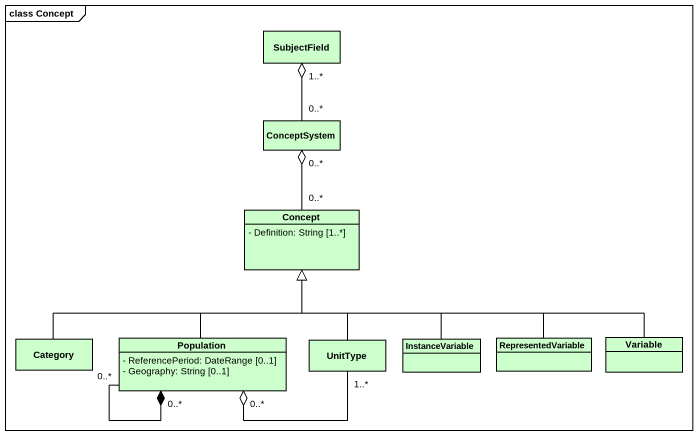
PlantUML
@startuml
mainframe class Concept
hide circle
hide empty members
skinparam classAttributeIconSize 0
class SubjectField #CCFFCC
class ConceptSystem #CCFFCC
class Concept #CCFFCC {
  - Definition: String [1..*]
}
class Category #CCFFCC
class Population #CCFFCC {
  - ReferencePeriod: DateRange [0..1]
  - Geography: String [0..1]
}
class UnitType #CCFFCC
class InstanceVariable #CCFFCC
class RepresentedVariable #CCFFCC
class Variable #CCFFCC
ConceptSystem "0..*" -up-o "1..*" SubjectField
Concept "0..*" -up-o "0..*" ConceptSystem
Category -right-|> Concept
Population -up-|> Concept
Population "0..*" --* "0..*" Population
UnitType -up-|> Concept
UnitType "1..*" -left-o "0..*" Population
InstanceVariable -up-|> Concept
RepresentedVariable -left-|> Concept
Variable -left-|> Concept
@enduml
